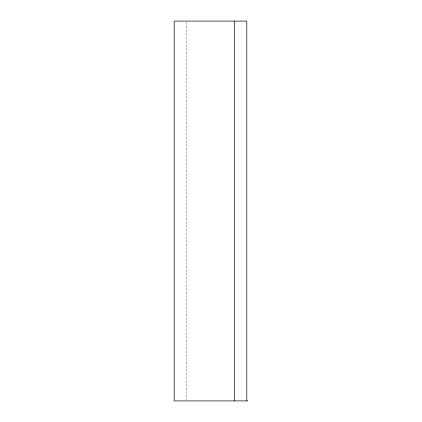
<?xml version="1.0" encoding="UTF-8"?>
<svg xmlns="http://www.w3.org/2000/svg" width="422" height="422" viewBox="0 0 422 422"><rect width="100%" height="100%" fill="white"/><g stroke="black" fill="none" stroke-linecap="round" stroke-linejoin="round"><path stroke-width="0.32" stroke-dasharray="2.11 1.58" d="M186.55 22.419L186.55 399.581"/><path stroke-width="0.63" d="M247.841 400.9L174.159 400.9L174.159 21.1L246.796 21.1L246.796 400.9M234.405 21.1L234.405 400.9"/></g></svg>
